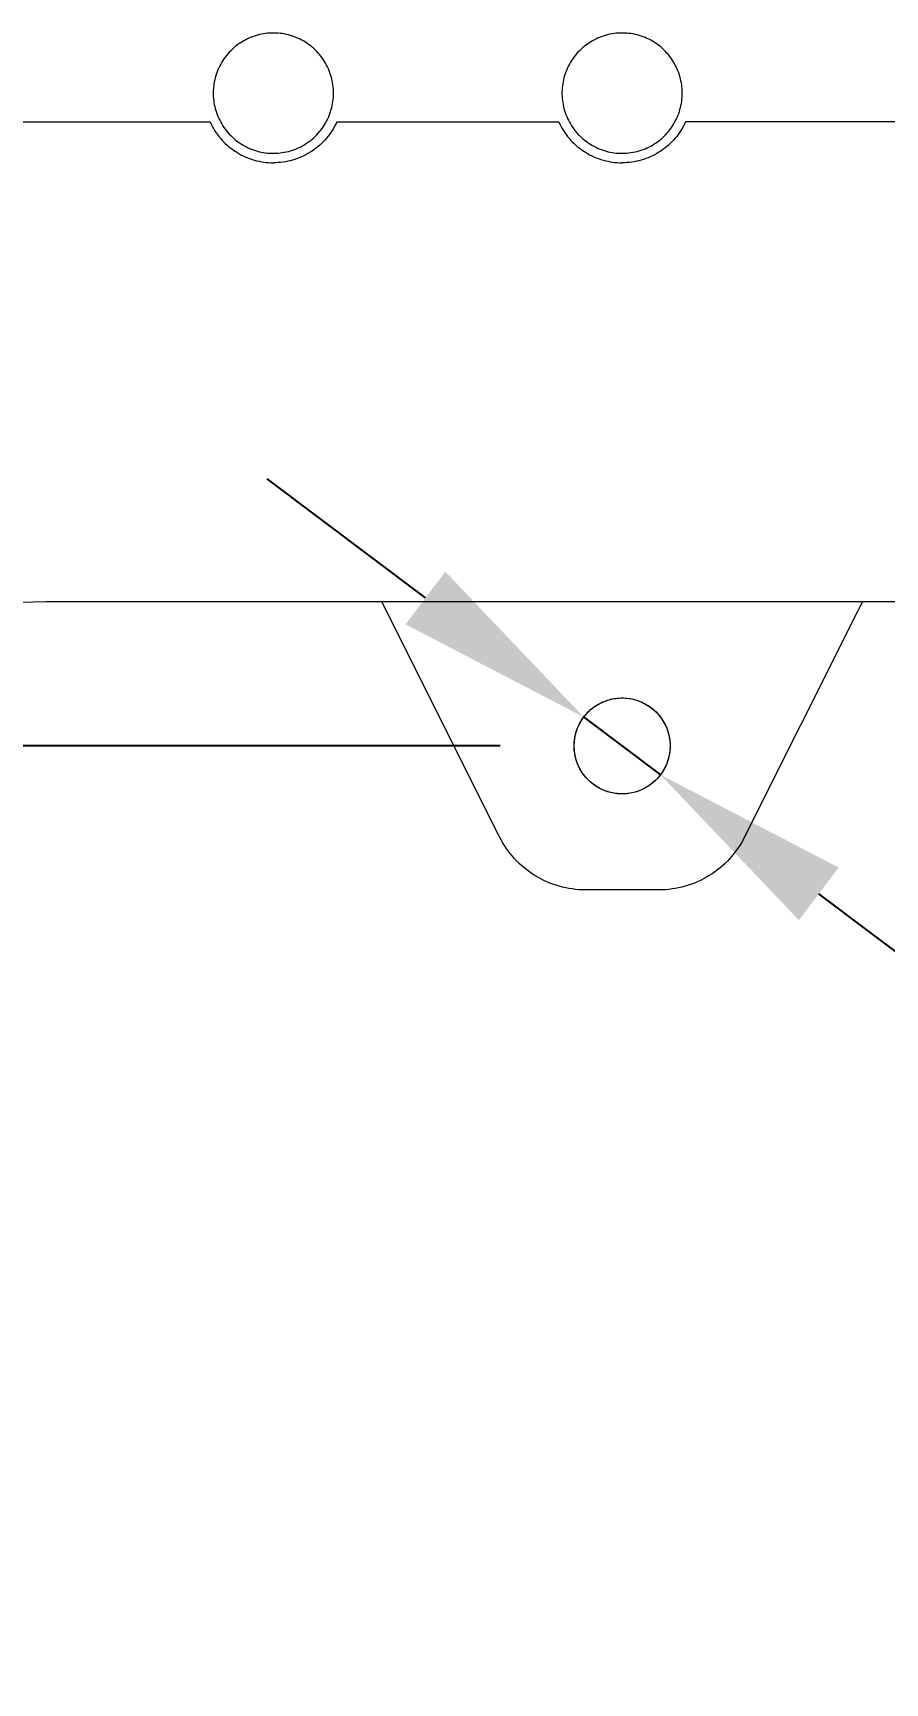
# Model space of a CAD drawing. Header units: inches. Extents: x -6.5 to 91.7, y -2.1 to 67.1.
# Drawn here: x 27.84 to 31.33, y 8.96 to 15.72 of the extents above; entities that cross this region are included whole.
import ezdxf

# ---------------------------------------------------------------- set-up
doc = ezdxf.new("R2010")
doc.units = ezdxf.units.IN
doc.header["$PDSIZE"] = -1
doc.layers.add('ZANO_R', color=7, linetype='Continuous', lineweight=0)
doc.layers.add('ZANO_W', color=1, linetype='Continuous', lineweight=0)
doc.styles.get("Standard").update_dxf_attribs({"font": 'ARIALUNI.TTF'})
doc.dimstyles.new('amerykanie', dxfattribs={"dimtxt": 50, "dimasz": 50, "dimexe": 0.5, "dimexo": 0.5, "dimgap": 1, "dimtad": 1, "dimdec": 0, "dimzin": 0, "dimlunit": 5, "dimtxsty": 'Standard', "dimcen": 0.09, "dimclrd": 1, "dimclre": 1, "dimclrt": 1, "dimazin": 0, "dimtfac": 1, "dimtdec": 0, "dimtmove": 0, "dimatfit": 3, "dimfxl": 1, "dimtzin": 0, "dimarcsym": 1})

# ---------------------------------------------------------------- blocks, each defined once
blk = doc.blocks.new('*D365')
at = {"layer": 'Defpoints', "color": 0}
for p in [(21.5557, 12.8004), (30.2547, 12.8004), (25.3333, 7.879)]:
    blk.add_point(p, dxfattribs=at)
at = {"layer": 'ZANO_W', "color": 1, "lineweight": -2}
for p, q in [((29.7547, 12.8004), (21.0557, 12.8004)), ((21.5557, 8.6915), (21.5557, 11.9879)), ((24.8333, 7.879), (21.0557, 7.879))]:
    blk.add_line(p, q, dxfattribs=at)
at = {"layer": 'ZANO_W', "color": 1}
for points in [[(21.6912, 11.9879), (21.4203, 11.9879), (21.5557, 12.8004)], [(21.4203, 8.6915), (21.6912, 8.6915), (21.5557, 7.879)]]:
    blk.add_solid(points, dxfattribs=at)
at = {"layer": 'ZANO_W', "color": 1, "insert": (20.634, 10.3397), "char_height": 0.8125, "attachment_point": 5, "rotation": 90}
blk.add_mtext('4 15/16', dxfattribs=at)
blk = doc.blocks.new('*D367')
at = {"layer": 'Defpoints', "color": 0}
for p in [(30.0974, 12.9188), (30.412, 12.6821)]:
    blk.add_point(p, dxfattribs=at)
at = {"layer": 'ZANO_W', "color": 1, "lineweight": -2}
for p, q in [((29.4481, 13.4072), (28.7988, 13.8956)), ((30.0974, 12.9188), (30.412, 12.6821)), ((34.4156, 9.6704), (31.0613, 12.1937))]:
    blk.add_line(p, q, dxfattribs=at)
at = {"layer": 'ZANO_W', "color": 1}
for points in [[(29.3667, 13.299), (29.5295, 13.5154), (30.0974, 12.9188)], [(31.1427, 12.3019), (30.9799, 12.0855), (30.412, 12.6821)]]:
    blk.add_solid(points, dxfattribs=at)
at = {"layer": 'ZANO_W', "color": 1, "insert": (33.6172, 11.4244), "char_height": 0.8125, "attachment_point": 5, "rotation": 323.0474}
blk.add_mtext('∅3/8', dxfattribs=at)

msp = doc.modelspace()

# ---------------------------------------------------------------- linework, layer by layer
at = {"layer": 'ZANO_R'}
for p, q in [((28.71888, 15.70067), (28.7112, 15.69687)), ((28.72668, 15.7042), (28.71888, 15.70067)), ((28.7346, 15.70746), (28.72668, 15.7042)), ((28.74263, 15.71044), (28.7346, 15.70746)), ((28.75076, 15.71315), (28.74263, 15.71044)), ((28.75897, 15.71557), (28.75076, 15.71315)), ((28.76727, 15.7177), (28.75897, 15.71557)), ((28.77563, 15.71954), (28.76727, 15.7177)), ((28.78405, 15.7211), (28.77563, 15.71954)), ((28.79253, 15.72236), (28.78405, 15.7211)), ((28.80104, 15.72332), (28.79253, 15.72236)), ((28.80957, 15.72399), (28.80104, 15.72332)), ((28.81813, 15.72436), (28.80957, 15.72399)), ((28.8267, 15.72443), (28.81813, 15.72436)), ((28.83526, 15.72421), (28.8267, 15.72443)), ((28.84381, 15.72369), (28.83526, 15.72421)), ((28.85233, 15.72287), (28.84381, 15.72369)), ((28.86083, 15.72176), (28.85233, 15.72287)), ((28.86927, 15.72036), (28.86083, 15.72176)), ((28.87767, 15.71866), (28.86927, 15.72036)), ((28.886, 15.71667), (28.87767, 15.71866)), ((28.89426, 15.71439), (28.886, 15.71667)), ((28.90243, 15.71183), (28.89426, 15.71439)), ((28.91051, 15.70899), (28.90243, 15.71183)), ((28.91848, 15.70587), (28.91051, 15.70899)), ((28.92635, 15.70247), (28.91848, 15.70587)), ((28.93408, 15.6988), (28.92635, 15.70247)), ((30.14905, 15.70067), (30.14137, 15.69687)), ((30.15685, 15.7042), (30.14905, 15.70067)), ((30.16477, 15.70746), (30.15685, 15.7042)), ((30.1728, 15.71044), (30.16477, 15.70746)), ((30.18093, 15.71315), (30.1728, 15.71044)), ((30.18914, 15.71557), (30.18093, 15.71315)), ((30.19744, 15.7177), (30.18914, 15.71557)), ((30.2058, 15.71954), (30.19744, 15.7177)), ((30.21422, 15.7211), (30.2058, 15.71954)), ((30.2227, 15.72236), (30.21422, 15.7211)), ((30.23121, 15.72332), (30.2227, 15.72236)), ((30.23975, 15.72399), (30.23121, 15.72332)), ((30.2483, 15.72436), (30.23975, 15.72399)), ((30.25687, 15.72443), (30.2483, 15.72436)), ((30.26543, 15.72421), (30.25687, 15.72443)), ((30.27398, 15.72369), (30.26543, 15.72421)), ((30.2825, 15.72287), (30.27398, 15.72369)), ((30.291, 15.72176), (30.2825, 15.72287)), ((30.29944, 15.72036), (30.291, 15.72176)), ((30.30784, 15.71866), (30.29944, 15.72036)), ((30.31617, 15.71667), (30.30784, 15.71866)), ((30.32443, 15.71439), (30.31617, 15.71667)), ((30.3326, 15.71183), (30.32443, 15.71439)), ((30.34068, 15.70899), (30.3326, 15.71183)), ((30.34865, 15.70587), (30.34068, 15.70899)), ((30.35652, 15.70247), (30.34865, 15.70587)), ((30.36426, 15.6988), (30.35652, 15.70247)), ((28.6377, 15.63884), (28.63222, 15.63226)), ((28.6434, 15.64523), (28.6377, 15.63884)), ((28.64933, 15.65142), (28.6434, 15.64523)), ((28.65546, 15.65739), (28.64933, 15.65142)), ((28.6618, 15.66315), (28.65546, 15.65739)), ((28.66834, 15.66869), (28.6618, 15.66315)), ((28.67506, 15.674), (28.66834, 15.66869)), ((28.68196, 15.67907), (28.67506, 15.674)), ((28.68904, 15.68389), (28.68196, 15.67907)), ((28.69627, 15.68847), (28.68904, 15.68389)), ((28.70367, 15.6928), (28.69627, 15.68847)), ((28.7112, 15.69687), (28.70367, 15.6928)), ((28.94169, 15.69486), (28.93408, 15.6988)), ((28.94916, 15.69067), (28.94169, 15.69486)), ((28.95648, 15.68622), (28.94916, 15.69067)), ((28.96363, 15.68151), (28.95648, 15.68622)), ((28.97062, 15.67656), (28.96363, 15.68151)), ((28.97744, 15.67137), (28.97062, 15.67656)), ((28.98407, 15.66595), (28.97744, 15.67137)), ((28.9905, 15.6603), (28.98407, 15.66595)), ((28.99674, 15.65443), (28.9905, 15.6603)), ((29.00277, 15.64835), (28.99674, 15.65443)), ((29.00859, 15.64206), (29.00277, 15.64835)), ((29.01418, 15.63557), (29.00859, 15.64206)), ((29.01954, 15.6289), (29.01418, 15.63557)), ((30.06787, 15.63884), (30.06239, 15.63226)), ((30.07358, 15.64523), (30.06787, 15.63884)), ((30.0795, 15.65142), (30.07358, 15.64523)), ((30.08563, 15.65739), (30.0795, 15.65142)), ((30.09197, 15.66315), (30.08563, 15.65739)), ((30.09851, 15.66869), (30.09197, 15.66315)), ((30.10523, 15.674), (30.09851, 15.66869)), ((30.11213, 15.67907), (30.10523, 15.674)), ((30.11921, 15.68389), (30.11213, 15.67907)), ((30.12644, 15.68847), (30.11921, 15.68389)), ((30.13384, 15.6928), (30.12644, 15.68847)), ((30.14137, 15.69687), (30.13384, 15.6928)), ((30.37186, 15.69486), (30.36426, 15.6988)), ((30.37933, 15.69067), (30.37186, 15.69486)), ((30.38665, 15.68622), (30.37933, 15.69067)), ((30.3938, 15.68151), (30.38665, 15.68622)), ((30.40079, 15.67656), (30.3938, 15.68151)), ((30.40761, 15.67137), (30.40079, 15.67656)), ((30.41424, 15.66595), (30.40761, 15.67137)), ((30.42067, 15.6603), (30.41424, 15.66595)), ((30.42691, 15.65443), (30.42067, 15.6603)), ((30.43294, 15.64835), (30.42691, 15.65443)), ((30.43876, 15.64206), (30.43294, 15.64835)), ((30.44435, 15.63557), (30.43876, 15.64206)), ((30.44971, 15.6289), (30.44435, 15.63557)), ((28.59402, 15.56566), (28.59111, 15.55761)), ((28.59722, 15.57361), (28.59402, 15.56566)), ((28.60068, 15.58144), (28.59722, 15.57361)), ((28.60442, 15.58915), (28.60068, 15.58144)), ((28.60842, 15.59672), (28.60442, 15.58915)), ((28.61268, 15.60415), (28.60842, 15.59672)), ((28.61719, 15.61143), (28.61268, 15.60415)), ((28.62196, 15.61854), (28.61719, 15.61143)), ((28.62697, 15.62549), (28.62196, 15.61854)), ((28.63222, 15.63226), (28.62697, 15.62549)), ((29.02467, 15.62204), (29.01954, 15.6289)), ((29.02956, 15.61501), (29.02467, 15.62204)), ((29.0342, 15.60781), (29.02956, 15.61501)), ((29.03859, 15.60045), (29.0342, 15.60781)), ((29.04273, 15.59295), (29.03859, 15.60045)), ((29.04659, 15.58531), (29.04273, 15.59295)), ((29.05019, 15.57754), (29.04659, 15.58531)), ((29.05352, 15.56965), (29.05019, 15.57754)), ((29.05658, 15.56165), (29.05352, 15.56965)), ((30.0242, 15.56566), (30.02128, 15.55761)), ((30.02739, 15.57361), (30.0242, 15.56566)), ((30.03085, 15.58144), (30.02739, 15.57361)), ((30.03459, 15.58915), (30.03085, 15.58144)), ((30.03859, 15.59672), (30.03459, 15.58915)), ((30.04285, 15.60415), (30.03859, 15.59672)), ((30.04737, 15.61143), (30.04285, 15.60415)), ((30.05213, 15.61854), (30.04737, 15.61143)), ((30.05714, 15.62549), (30.05213, 15.61854)), ((30.06239, 15.63226), (30.05714, 15.62549)), ((30.45484, 15.62204), (30.44971, 15.6289)), ((30.45973, 15.61501), (30.45484, 15.62204)), ((30.46438, 15.60781), (30.45973, 15.61501)), ((30.46876, 15.60045), (30.46438, 15.60781)), ((30.4729, 15.59295), (30.46876, 15.60045)), ((30.47676, 15.58531), (30.4729, 15.59295)), ((30.48037, 15.57754), (30.47676, 15.58531)), ((30.48369, 15.56965), (30.48037, 15.57754)), ((30.48675, 15.56165), (30.48369, 15.56965)), ((28.57874, 15.49909), (28.57815, 15.49055)), ((28.57963, 15.50761), (28.57874, 15.49909)), ((28.58082, 15.51609), (28.57963, 15.50761)), ((28.5823, 15.52453), (28.58082, 15.51609)), ((28.58407, 15.53291), (28.5823, 15.52453)), ((28.58613, 15.54122), (28.58407, 15.53291)), ((28.58848, 15.54946), (28.58613, 15.54122)), ((28.59111, 15.55761), (28.58848, 15.54946)), ((29.05935, 15.55354), (29.05658, 15.56165)), ((29.06184, 15.54535), (29.05935, 15.55354)), ((29.06405, 15.53707), (29.06184, 15.54535)), ((29.06596, 15.52872), (29.06405, 15.53707)), ((29.06759, 15.52031), (29.06596, 15.52872)), ((29.06892, 15.51185), (29.06759, 15.52031)), ((29.06996, 15.50335), (29.06892, 15.51185)), ((29.0707, 15.49482), (29.06996, 15.50335)), ((30.00891, 15.49909), (30.00832, 15.49055)), ((30.0098, 15.50761), (30.00891, 15.49909)), ((30.01099, 15.51609), (30.0098, 15.50761)), ((30.01247, 15.52453), (30.01099, 15.51609)), ((30.01424, 15.53291), (30.01247, 15.52453)), ((30.0163, 15.54122), (30.01424, 15.53291)), ((30.01865, 15.54946), (30.0163, 15.54122)), ((30.02128, 15.55761), (30.01865, 15.54946)), ((30.48952, 15.55354), (30.48675, 15.56165)), ((30.49201, 15.54535), (30.48952, 15.55354)), ((30.49422, 15.53707), (30.49201, 15.54535)), ((30.49613, 15.52872), (30.49422, 15.53707)), ((30.49776, 15.52031), (30.49613, 15.52872)), ((30.49909, 15.51185), (30.49776, 15.52031)), ((30.50013, 15.50335), (30.49909, 15.51185)), ((30.50087, 15.49482), (30.50013, 15.50335)), ((28.57815, 15.49055), (28.57785, 15.48199)), ((28.57785, 15.48199), (28.57785, 15.47342)), ((28.57785, 15.47342), (28.57815, 15.46486)), ((28.57815, 15.46486), (28.57874, 15.45632)), ((28.57874, 15.45632), (28.57963, 15.4478)), ((28.57963, 15.4478), (28.58082, 15.43932)), ((28.58082, 15.43932), (28.5823, 15.43088)), ((28.5823, 15.43088), (28.58407, 15.4225)), ((29.06596, 15.42668), (29.06759, 15.43509)), ((29.06759, 15.43509), (29.06892, 15.44355)), ((29.06892, 15.44355), (29.06996, 15.45205)), ((29.06996, 15.45205), (29.0707, 15.46059)), ((29.07115, 15.48627), (29.0707, 15.49482)), ((29.0707, 15.46059), (29.07115, 15.46914)), ((29.07129, 15.4777), (29.07115, 15.48627)), ((29.07115, 15.46914), (29.07129, 15.4777)), ((30.00832, 15.49055), (30.00802, 15.48199)), ((30.00802, 15.48199), (30.00802, 15.47342)), ((30.00802, 15.47342), (30.00832, 15.46486)), ((30.00832, 15.46486), (30.00891, 15.45632)), ((30.00891, 15.45632), (30.0098, 15.4478)), ((30.0098, 15.4478), (30.01099, 15.43932)), ((30.01099, 15.43932), (30.01247, 15.43088)), ((30.01247, 15.43088), (30.01424, 15.4225)), ((30.49613, 15.42668), (30.49776, 15.43509)), ((30.49776, 15.43509), (30.49909, 15.44355)), ((30.49909, 15.44355), (30.50013, 15.45205)), ((30.50013, 15.45205), (30.50087, 15.46059)), ((30.50132, 15.48627), (30.50087, 15.49482)), ((30.50087, 15.46059), (30.50132, 15.46914)), ((30.50147, 15.4777), (30.50132, 15.48627)), ((30.50132, 15.46914), (30.50147, 15.4777)), ((28.58407, 15.4225), (28.58613, 15.41419)), ((28.58613, 15.41419), (28.58848, 15.40595)), ((28.58848, 15.40595), (28.59111, 15.3978)), ((28.59111, 15.3978), (28.59402, 15.38975)), ((28.59402, 15.38975), (28.59722, 15.3818)), ((28.59722, 15.3818), (28.60068, 15.37397)), ((28.60068, 15.37397), (28.60442, 15.36626)), ((28.60442, 15.36626), (28.60842, 15.35869)), ((29.03859, 15.35495), (29.04273, 15.36245)), ((29.04273, 15.36245), (29.04659, 15.3701)), ((29.04659, 15.3701), (29.05019, 15.37787)), ((29.05019, 15.37787), (29.05352, 15.38576)), ((29.05352, 15.38576), (29.05658, 15.39376)), ((29.05658, 15.39376), (29.05935, 15.40186)), ((29.05935, 15.40186), (29.06184, 15.41006)), ((29.06184, 15.41006), (29.06405, 15.41833)), ((29.06405, 15.41833), (29.06596, 15.42668)), ((30.01424, 15.4225), (30.0163, 15.41419)), ((30.0163, 15.41419), (30.01865, 15.40595)), ((30.01865, 15.40595), (30.02128, 15.3978)), ((30.02128, 15.3978), (30.0242, 15.38975)), ((30.0242, 15.38975), (30.02739, 15.3818)), ((30.02739, 15.3818), (30.03085, 15.37397)), ((30.03085, 15.37397), (30.03459, 15.36626)), ((30.03459, 15.36626), (30.03859, 15.35869)), ((30.46876, 15.35495), (30.4729, 15.36245)), ((30.4729, 15.36245), (30.47676, 15.3701)), ((30.47676, 15.3701), (30.48037, 15.37787)), ((30.48037, 15.37787), (30.48369, 15.38576)), ((30.48369, 15.38576), (30.48675, 15.39376)), ((30.48675, 15.39376), (30.48952, 15.40186)), ((30.48952, 15.40186), (30.49201, 15.41006)), ((30.49201, 15.41006), (30.49422, 15.41833)), ((30.49422, 15.41833), (30.49613, 15.42668)), ((27.65424, 15.35959), (28.5647, 15.35959)), ((28.5647, 15.35959), (28.56895, 15.35065)), ((28.56895, 15.35065), (28.57351, 15.34187)), ((28.57351, 15.34187), (28.57836, 15.33325)), ((28.57836, 15.33325), (28.58352, 15.3248)), ((28.58352, 15.3248), (28.58897, 15.31654)), ((28.58897, 15.31654), (28.59469, 15.30847)), ((28.59469, 15.30847), (28.6007, 15.3006)), ((28.6007, 15.3006), (28.60697, 15.29295)), ((28.60842, 15.35869), (28.61268, 15.35126)), ((28.61268, 15.35126), (28.61719, 15.34398)), ((28.61719, 15.34398), (28.62196, 15.33686)), ((28.62196, 15.33686), (28.62697, 15.32992)), ((28.62697, 15.32992), (28.63222, 15.32315)), ((28.63222, 15.32315), (28.6377, 15.31656)), ((28.6377, 15.31656), (28.6434, 15.31018)), ((28.6434, 15.31018), (28.64933, 15.30399)), ((28.64933, 15.30399), (28.65546, 15.29801)), ((28.65546, 15.29801), (28.6618, 15.29225)), ((28.98407, 15.28946), (28.9905, 15.29511)), ((28.9905, 15.29511), (28.99674, 15.30098)), ((28.99674, 15.30098), (29.00277, 15.30706)), ((29.00277, 15.30706), (29.00859, 15.31335)), ((29.00859, 15.31335), (29.01418, 15.31983)), ((29.01418, 15.31983), (29.01954, 15.32651)), ((29.01954, 15.32651), (29.02467, 15.33337)), ((29.02467, 15.33337), (29.02956, 15.3404)), ((29.02956, 15.3404), (29.0342, 15.3476)), ((29.0342, 15.3476), (29.03859, 15.35495)), ((29.04841, 15.3006), (29.04214, 15.29295)), ((29.05442, 15.30847), (29.04841, 15.3006)), ((29.06014, 15.31654), (29.05442, 15.30847)), ((29.06559, 15.3248), (29.06014, 15.31654)), ((29.07074, 15.33325), (29.06559, 15.3248)), ((29.0756, 15.34187), (29.07074, 15.33325)), ((29.08016, 15.35065), (29.0756, 15.34187)), ((29.08441, 15.35959), (29.08016, 15.35065)), ((29.08441, 15.35959), (29.99487, 15.35959)), ((29.99487, 15.35959), (29.99912, 15.35065)), ((29.99912, 15.35065), (30.00368, 15.34187)), ((30.00368, 15.34187), (30.00854, 15.33325)), ((30.00854, 15.33325), (30.01369, 15.3248)), ((30.01369, 15.3248), (30.01914, 15.31654)), ((30.01914, 15.31654), (30.02486, 15.30847)), ((30.02486, 15.30847), (30.03087, 15.3006)), ((30.03087, 15.3006), (30.03714, 15.29295)), ((30.03859, 15.35869), (30.04285, 15.35126)), ((30.04285, 15.35126), (30.04737, 15.34398)), ((30.04737, 15.34398), (30.05213, 15.33686)), ((30.05213, 15.33686), (30.05714, 15.32992)), ((30.05714, 15.32992), (30.06239, 15.32315)), ((30.06239, 15.32315), (30.06787, 15.31656)), ((30.06787, 15.31656), (30.07358, 15.31018)), ((30.07358, 15.31018), (30.0795, 15.30399)), ((30.0795, 15.30399), (30.08563, 15.29801)), ((30.08563, 15.29801), (30.09197, 15.29225)), ((30.41424, 15.28946), (30.42067, 15.29511)), ((30.42067, 15.29511), (30.42691, 15.30098)), ((30.42691, 15.30098), (30.43294, 15.30706)), ((30.43294, 15.30706), (30.43876, 15.31335)), ((30.43876, 15.31335), (30.44435, 15.31983)), ((30.44435, 15.31983), (30.44971, 15.32651)), ((30.44971, 15.32651), (30.45484, 15.33337)), ((30.45484, 15.33337), (30.45973, 15.3404)), ((30.45973, 15.3404), (30.46438, 15.3476)), ((30.46438, 15.3476), (30.46876, 15.35495)), ((30.47858, 15.3006), (30.47231, 15.29295)), ((30.48459, 15.30847), (30.47858, 15.3006)), ((30.49031, 15.31654), (30.48459, 15.30847)), ((30.49576, 15.3248), (30.49031, 15.31654)), ((30.50092, 15.33325), (30.49576, 15.3248)), ((30.50577, 15.34187), (30.50092, 15.33325)), ((30.51033, 15.35065), (30.50577, 15.34187)), ((30.51458, 15.35959), (30.51033, 15.35065)), ((31.42504, 15.35959), (30.51458, 15.35959)), ((28.60697, 15.29295), (28.61351, 15.28551)), ((28.61351, 15.28551), (28.6203, 15.27831)), ((28.6203, 15.27831), (28.62733, 15.27135)), ((28.62733, 15.27135), (28.6346, 15.26464)), ((28.6346, 15.26464), (28.6421, 15.25818)), ((28.6421, 15.25818), (28.64982, 15.25199)), ((28.64982, 15.25199), (28.65775, 15.24607)), ((28.65775, 15.24607), (28.66588, 15.24043)), ((28.6618, 15.29225), (28.66834, 15.28672)), ((28.66588, 15.24043), (28.6742, 15.23507)), ((28.66834, 15.28672), (28.67506, 15.28141)), ((28.6742, 15.23507), (28.6827, 15.23)), ((28.67506, 15.28141), (28.68196, 15.27634)), ((28.68196, 15.27634), (28.68904, 15.27151)), ((28.6827, 15.23), (28.69138, 15.22523)), ((28.68904, 15.27151), (28.69627, 15.26693)), ((28.69627, 15.26693), (28.70367, 15.26261)), ((28.70367, 15.26261), (28.7112, 15.25854)), ((28.7112, 15.25854), (28.71888, 15.25474)), ((28.71888, 15.25474), (28.72668, 15.25121)), ((28.72668, 15.25121), (28.7346, 15.24794)), ((28.7346, 15.24794), (28.74263, 15.24496)), ((28.74263, 15.24496), (28.75076, 15.24226)), ((28.75076, 15.24226), (28.75897, 15.23984)), ((28.75897, 15.23984), (28.76727, 15.23771)), ((28.76727, 15.23771), (28.77563, 15.23586)), ((28.77563, 15.23586), (28.78405, 15.23431)), ((28.78405, 15.23431), (28.79253, 15.23305)), ((28.79253, 15.23305), (28.80104, 15.23209)), ((28.80104, 15.23209), (28.80957, 15.23142)), ((28.80957, 15.23142), (28.81813, 15.23105)), ((28.81813, 15.23105), (28.8267, 15.23097)), ((28.8267, 15.23097), (28.83526, 15.2312)), ((28.83526, 15.2312), (28.84381, 15.23172)), ((28.84381, 15.23172), (28.85233, 15.23253)), ((28.85233, 15.23253), (28.86083, 15.23364)), ((28.86083, 15.23364), (28.86927, 15.23505)), ((28.86927, 15.23505), (28.87767, 15.23675)), ((28.87767, 15.23675), (28.886, 15.23874)), ((28.886, 15.23874), (28.89426, 15.24101)), ((28.89426, 15.24101), (28.90243, 15.24357)), ((28.90243, 15.24357), (28.91051, 15.24642)), ((28.91051, 15.24642), (28.91848, 15.24954)), ((28.91848, 15.24954), (28.92635, 15.25294)), ((28.92635, 15.25294), (28.93408, 15.25661)), ((28.93408, 15.25661), (28.94169, 15.26054)), ((28.94169, 15.26054), (28.94916, 15.26474)), ((28.94916, 15.26474), (28.95648, 15.26919)), ((28.95648, 15.26919), (28.96363, 15.27389)), ((28.96641, 15.23), (28.95773, 15.22523)), ((28.96363, 15.27389), (28.97062, 15.27884)), ((28.97491, 15.23507), (28.96641, 15.23)), ((28.97062, 15.27884), (28.97744, 15.28403)), ((28.98323, 15.24043), (28.97491, 15.23507)), ((28.97744, 15.28403), (28.98407, 15.28946)), ((28.99136, 15.24607), (28.98323, 15.24043)), ((28.99929, 15.25199), (28.99136, 15.24607)), ((29.00701, 15.25818), (28.99929, 15.25199)), ((29.01451, 15.26464), (29.00701, 15.25818)), ((29.02178, 15.27135), (29.01451, 15.26464)), ((29.02881, 15.27831), (29.02178, 15.27135)), ((29.0356, 15.28551), (29.02881, 15.27831)), ((29.04214, 15.29295), (29.0356, 15.28551)), ((30.03714, 15.29295), (30.04368, 15.28551)), ((30.04368, 15.28551), (30.05047, 15.27831)), ((30.05047, 15.27831), (30.0575, 15.27135)), ((30.0575, 15.27135), (30.06477, 15.26464)), ((30.06477, 15.26464), (30.07227, 15.25818)), ((30.07227, 15.25818), (30.07999, 15.25199)), ((30.07999, 15.25199), (30.08792, 15.24607)), ((30.08792, 15.24607), (30.09605, 15.24043)), ((30.09197, 15.29225), (30.09851, 15.28672)), ((30.09605, 15.24043), (30.10437, 15.23507)), ((30.09851, 15.28672), (30.10523, 15.28141)), ((30.10437, 15.23507), (30.11287, 15.23)), ((30.10523, 15.28141), (30.11213, 15.27634)), ((30.11213, 15.27634), (30.11921, 15.27151)), ((30.11287, 15.23), (30.12155, 15.22523)), ((30.11921, 15.27151), (30.12644, 15.26693)), ((30.12644, 15.26693), (30.13384, 15.26261)), ((30.13384, 15.26261), (30.14137, 15.25854)), ((30.14137, 15.25854), (30.14905, 15.25474)), ((30.14905, 15.25474), (30.15685, 15.25121)), ((30.15685, 15.25121), (30.16477, 15.24794)), ((30.16477, 15.24794), (30.1728, 15.24496)), ((30.1728, 15.24496), (30.18093, 15.24226)), ((30.18093, 15.24226), (30.18914, 15.23984)), ((30.18914, 15.23984), (30.19744, 15.23771)), ((30.19744, 15.23771), (30.2058, 15.23586)), ((30.2058, 15.23586), (30.21422, 15.23431)), ((30.21422, 15.23431), (30.2227, 15.23305)), ((30.2227, 15.23305), (30.23121, 15.23209)), ((30.23121, 15.23209), (30.23975, 15.23142)), ((30.23975, 15.23142), (30.2483, 15.23105)), ((30.2483, 15.23105), (30.25687, 15.23097)), ((30.25687, 15.23097), (30.26543, 15.2312)), ((30.26543, 15.2312), (30.27398, 15.23172)), ((30.27398, 15.23172), (30.2825, 15.23253)), ((30.2825, 15.23253), (30.291, 15.23364)), ((30.291, 15.23364), (30.29944, 15.23505)), ((30.29944, 15.23505), (30.30784, 15.23675)), ((30.30784, 15.23675), (30.31617, 15.23874)), ((30.31617, 15.23874), (30.32443, 15.24101)), ((30.32443, 15.24101), (30.3326, 15.24357)), ((30.3326, 15.24357), (30.34068, 15.24642)), ((30.34068, 15.24642), (30.34865, 15.24954)), ((30.34865, 15.24954), (30.35652, 15.25294)), ((30.35652, 15.25294), (30.36426, 15.25661)), ((30.36426, 15.25661), (30.37186, 15.26054)), ((30.37186, 15.26054), (30.37933, 15.26474)), ((30.37933, 15.26474), (30.38665, 15.26919)), ((30.38665, 15.26919), (30.3938, 15.27389)), ((30.39658, 15.23), (30.3879, 15.22523)), ((30.3938, 15.27389), (30.40079, 15.27884)), ((30.40508, 15.23507), (30.39658, 15.23)), ((30.40079, 15.27884), (30.40761, 15.28403)), ((30.4134, 15.24043), (30.40508, 15.23507)), ((30.40761, 15.28403), (30.41424, 15.28946)), ((30.42153, 15.24607), (30.4134, 15.24043)), ((30.42946, 15.25199), (30.42153, 15.24607)), ((30.43718, 15.25818), (30.42946, 15.25199)), ((30.44468, 15.26464), (30.43718, 15.25818)), ((30.45195, 15.27135), (30.44468, 15.26464)), ((30.45898, 15.27831), (30.45195, 15.27135)), ((30.46577, 15.28551), (30.45898, 15.27831)), ((30.47231, 15.29295), (30.46577, 15.28551)), ((28.69138, 15.22523), (28.70021, 15.22077)), ((28.70021, 15.22077), (28.70919, 15.21661)), ((28.70919, 15.21661), (28.71831, 15.21277)), ((28.71831, 15.21277), (28.72756, 15.20925)), ((28.72756, 15.20925), (28.73692, 15.20605)), ((28.73692, 15.20605), (28.74639, 15.20317)), ((28.74639, 15.20317), (28.75595, 15.20063)), ((28.75595, 15.20063), (28.7656, 15.19842)), ((28.7656, 15.19842), (28.77532, 15.19654)), ((28.77532, 15.19654), (28.78509, 15.195)), ((28.78509, 15.195), (28.79492, 15.1938)), ((28.79492, 15.1938), (28.80478, 15.19295)), ((28.80478, 15.19295), (28.81466, 15.19243)), ((28.81466, 15.19243), (28.82455, 15.19226)), ((28.83445, 15.19243), (28.82455, 15.19226)), ((28.84433, 15.19295), (28.83445, 15.19243)), ((28.85419, 15.1938), (28.84433, 15.19295)), ((28.86402, 15.195), (28.85419, 15.1938)), ((28.87379, 15.19654), (28.86402, 15.195)), ((28.88351, 15.19842), (28.87379, 15.19654)), ((28.89315, 15.20063), (28.88351, 15.19842)), ((28.90272, 15.20317), (28.89315, 15.20063)), ((28.91219, 15.20605), (28.90272, 15.20317)), ((28.92155, 15.20925), (28.91219, 15.20605)), ((28.9308, 15.21277), (28.92155, 15.20925)), ((28.93992, 15.21661), (28.9308, 15.21277)), ((28.9489, 15.22077), (28.93992, 15.21661)), ((28.95773, 15.22523), (28.9489, 15.22077)), ((30.12155, 15.22523), (30.13038, 15.22077)), ((30.13038, 15.22077), (30.13936, 15.21661)), ((30.13936, 15.21661), (30.14848, 15.21277)), ((30.14848, 15.21277), (30.15773, 15.20925)), ((30.15773, 15.20925), (30.16709, 15.20605)), ((30.16709, 15.20605), (30.17656, 15.20317)), ((30.17656, 15.20317), (30.18613, 15.20063)), ((30.18613, 15.20063), (30.19577, 15.19842)), ((30.19577, 15.19842), (30.20549, 15.19654)), ((30.20549, 15.19654), (30.21526, 15.195)), ((30.21526, 15.195), (30.22509, 15.1938)), ((30.22509, 15.1938), (30.23495, 15.19295)), ((30.23495, 15.19295), (30.24483, 15.19243)), ((30.24483, 15.19243), (30.25473, 15.19226)), ((30.26462, 15.19243), (30.25473, 15.19226)), ((30.2745, 15.19295), (30.26462, 15.19243)), ((30.28436, 15.1938), (30.2745, 15.19295)), ((30.29419, 15.195), (30.28436, 15.1938)), ((30.30396, 15.19654), (30.29419, 15.195)), ((30.31368, 15.19842), (30.30396, 15.19654)), ((30.32333, 15.20063), (30.31368, 15.19842)), ((30.33289, 15.20317), (30.32333, 15.20063)), ((30.34236, 15.20605), (30.33289, 15.20317)), ((30.35172, 15.20925), (30.34236, 15.20605)), ((30.36097, 15.21277), (30.35172, 15.20925)), ((30.37009, 15.21661), (30.36097, 15.21277)), ((30.37907, 15.22077), (30.37009, 15.21661)), ((30.3879, 15.22523), (30.37907, 15.22077)), ((27.89245, 13.39102), (27.78491, 13.38919)), ((32.617, 13.39102), (27.89245, 13.39102)), ((29.28036, 13.37041), (29.26886, 13.39102)), ((29.28548, 13.35977), (29.27461, 13.38072)), ((29.29123, 13.34946), (29.28036, 13.37041)), ((29.74645, 12.43783), (29.28548, 13.35977)), ((29.75219, 12.42753), (29.29123, 13.34946)), ((31.21822, 13.34946), (30.75726, 12.42753)), ((31.2291, 13.37041), (31.21822, 13.34946)), ((31.24059, 13.39102), (31.2291, 13.37041)), ((30.21424, 12.9931), (30.22091, 12.99439)), ((30.22091, 12.99439), (30.22763, 12.99544)), ((30.22763, 12.99544), (30.23437, 12.99626)), ((30.23437, 12.99626), (30.24114, 12.99684)), ((30.24114, 12.99684), (30.24793, 12.99719)), ((30.24793, 12.99719), (30.25473, 12.99731)), ((30.25473, 12.99731), (30.26152, 12.99719)), ((30.26152, 12.99719), (30.26831, 12.99684)), ((30.26831, 12.99684), (30.27508, 12.99626)), ((30.27508, 12.99626), (30.28182, 12.99544)), ((30.28182, 12.99544), (30.28854, 12.99439)), ((30.28854, 12.99439), (30.29521, 12.9931)), ((30.10082, 12.92319), (30.10514, 12.92843)), ((30.10514, 12.92843), (30.10965, 12.93352)), ((30.10965, 12.93352), (30.11433, 12.93845)), ((30.11433, 12.93845), (30.11918, 12.94321)), ((30.11918, 12.94321), (30.12419, 12.9478)), ((30.12419, 12.9478), (30.12935, 12.95222)), ((30.12935, 12.95222), (30.13466, 12.95646)), ((30.13466, 12.95646), (30.14012, 12.96051)), ((30.14012, 12.96051), (30.14571, 12.96437)), ((30.14571, 12.96437), (30.15143, 12.96804)), ((30.15143, 12.96804), (30.15728, 12.9715)), ((30.15728, 12.9715), (30.16324, 12.97476)), ((30.16324, 12.97476), (30.16931, 12.97782)), ((30.16931, 12.97782), (30.17549, 12.98066)), ((30.17549, 12.98066), (30.18175, 12.98329)), ((30.18175, 12.98329), (30.18811, 12.9857)), ((30.18811, 12.9857), (30.19454, 12.98789)), ((30.19454, 12.98789), (30.20105, 12.98985)), ((30.20105, 12.98985), (30.20761, 12.99159)), ((30.20761, 12.99159), (30.21424, 12.9931)), ((30.29521, 12.9931), (30.30184, 12.99159)), ((30.30184, 12.99159), (30.30841, 12.98985)), ((30.30841, 12.98985), (30.31491, 12.98789)), ((30.31491, 12.98789), (30.32134, 12.9857)), ((30.32134, 12.9857), (30.3277, 12.98329)), ((30.3277, 12.98329), (30.33397, 12.98066)), ((30.33397, 12.98066), (30.34014, 12.97782)), ((30.34014, 12.97782), (30.34621, 12.97476)), ((30.34621, 12.97476), (30.35217, 12.9715)), ((30.35217, 12.9715), (30.35802, 12.96804)), ((30.35802, 12.96804), (30.36374, 12.96437)), ((30.36374, 12.96437), (30.36933, 12.96051)), ((30.36933, 12.96051), (30.37479, 12.95646)), ((30.37479, 12.95646), (30.3801, 12.95222)), ((30.3801, 12.95222), (30.38527, 12.9478)), ((30.38527, 12.9478), (30.39027, 12.94321)), ((30.39027, 12.94321), (30.39512, 12.93845)), ((30.39512, 12.93845), (30.3998, 12.93352)), ((30.3998, 12.93352), (30.40431, 12.92843)), ((30.40431, 12.92843), (30.40863, 12.92319)), ((30.06628, 12.8574), (30.06836, 12.86387)), ((30.06836, 12.86387), (30.07066, 12.87026)), ((30.07066, 12.87026), (30.07318, 12.87657)), ((30.07318, 12.87657), (30.07592, 12.88279)), ((30.07592, 12.88279), (30.07886, 12.88892)), ((30.07886, 12.88892), (30.08202, 12.89493)), ((30.08202, 12.89493), (30.08539, 12.90084)), ((30.08539, 12.90084), (30.08895, 12.90662)), ((30.08895, 12.90662), (30.09272, 12.91228)), ((30.09272, 12.91228), (30.09667, 12.91781)), ((30.09667, 12.91781), (30.10082, 12.92319)), ((30.40863, 12.92319), (30.41278, 12.91781)), ((30.41278, 12.91781), (30.41674, 12.91228)), ((30.41674, 12.91228), (30.4205, 12.90662)), ((30.4205, 12.90662), (30.42406, 12.90084)), ((30.42406, 12.90084), (30.42743, 12.89493)), ((30.42743, 12.89493), (30.43059, 12.88892)), ((30.43059, 12.88892), (30.43353, 12.88279)), ((30.43353, 12.88279), (30.43627, 12.87657)), ((30.43627, 12.87657), (30.43879, 12.87026)), ((30.43879, 12.87026), (30.44109, 12.86387)), ((30.44109, 12.86387), (30.44317, 12.8574)), ((30.0579, 12.80385), (30.05813, 12.81065)), ((30.0579, 12.79706), (30.0579, 12.80385)), ((30.05813, 12.79027), (30.0579, 12.79706)), ((30.05813, 12.81065), (30.0586, 12.81742)), ((30.0586, 12.78349), (30.05813, 12.79027)), ((30.0586, 12.81742), (30.0593, 12.82418)), ((30.0593, 12.82418), (30.06024, 12.83092)), ((30.06024, 12.83092), (30.06141, 12.83761)), ((30.06141, 12.83761), (30.0628, 12.84426)), ((30.0628, 12.84426), (30.06443, 12.85086)), ((30.06443, 12.85086), (30.06628, 12.8574)), ((30.44317, 12.8574), (30.44502, 12.85086)), ((30.44502, 12.85086), (30.44665, 12.84426)), ((30.44665, 12.84426), (30.44804, 12.83761)), ((30.44804, 12.83761), (30.44921, 12.83092)), ((30.44921, 12.83092), (30.45015, 12.82418)), ((30.45015, 12.82418), (30.45085, 12.81742)), ((30.45085, 12.81742), (30.45132, 12.81065)), ((30.45132, 12.79027), (30.45085, 12.78349)), ((30.45132, 12.81065), (30.45155, 12.80385)), ((30.45155, 12.79706), (30.45132, 12.79027)), ((30.45155, 12.80385), (30.45155, 12.79706)), ((30.0593, 12.77673), (30.0586, 12.78349)), ((30.06024, 12.77), (30.0593, 12.77673)), ((30.06141, 12.7633), (30.06024, 12.77)), ((30.0628, 12.75665), (30.06141, 12.7633)), ((30.06443, 12.75005), (30.0628, 12.75665)), ((30.06628, 12.74351), (30.06443, 12.75005)), ((30.06836, 12.73704), (30.06628, 12.74351)), ((30.07066, 12.73065), (30.06836, 12.73704)), ((30.07318, 12.72434), (30.07066, 12.73065)), ((30.07592, 12.71812), (30.07318, 12.72434)), ((30.43627, 12.72434), (30.43353, 12.71812)), ((30.43879, 12.73065), (30.43627, 12.72434)), ((30.44109, 12.73704), (30.43879, 12.73065)), ((30.44317, 12.74351), (30.44109, 12.73704)), ((30.44502, 12.75005), (30.44317, 12.74351)), ((30.44665, 12.75665), (30.44502, 12.75005)), ((30.44804, 12.7633), (30.44665, 12.75665)), ((30.44921, 12.77), (30.44804, 12.7633)), ((30.45015, 12.77673), (30.44921, 12.77)), ((30.45085, 12.78349), (30.45015, 12.77673)), ((30.07886, 12.71199), (30.07592, 12.71812)), ((30.08202, 12.70598), (30.07886, 12.71199)), ((30.08539, 12.70007), (30.08202, 12.70598)), ((30.08895, 12.69429), (30.08539, 12.70007)), ((30.09272, 12.68863), (30.08895, 12.69429)), ((30.09667, 12.6831), (30.09272, 12.68863)), ((30.10082, 12.67772), (30.09667, 12.6831)), ((30.10514, 12.67248), (30.10082, 12.67772)), ((30.10965, 12.66739), (30.10514, 12.67248)), ((30.11433, 12.66246), (30.10965, 12.66739)), ((30.11918, 12.6577), (30.11433, 12.66246)), ((30.12419, 12.65311), (30.11918, 12.6577)), ((30.39027, 12.6577), (30.38527, 12.65311)), ((30.39512, 12.66246), (30.39027, 12.6577)), ((30.3998, 12.66739), (30.39512, 12.66246)), ((30.40431, 12.67248), (30.3998, 12.66739)), ((30.40863, 12.67772), (30.40431, 12.67248)), ((30.41278, 12.6831), (30.40863, 12.67772)), ((30.41674, 12.68863), (30.41278, 12.6831)), ((30.4205, 12.69429), (30.41674, 12.68863)), ((30.42406, 12.70007), (30.4205, 12.69429)), ((30.42743, 12.70598), (30.42406, 12.70007)), ((30.43059, 12.71199), (30.42743, 12.70598)), ((30.43353, 12.71812), (30.43059, 12.71199)), ((30.12935, 12.64869), (30.12419, 12.65311)), ((30.13466, 12.64445), (30.12935, 12.64869)), ((30.14012, 12.6404), (30.13466, 12.64445)), ((30.14571, 12.63654), (30.14012, 12.6404)), ((30.15143, 12.63287), (30.14571, 12.63654)), ((30.15728, 12.62941), (30.15143, 12.63287)), ((30.16324, 12.62615), (30.15728, 12.62941)), ((30.16931, 12.62309), (30.16324, 12.62615)), ((30.17549, 12.62025), (30.16931, 12.62309)), ((30.18175, 12.61762), (30.17549, 12.62025)), ((30.18811, 12.61521), (30.18175, 12.61762)), ((30.19454, 12.61303), (30.18811, 12.61521)), ((30.20105, 12.61106), (30.19454, 12.61303)), ((30.20761, 12.60932), (30.20105, 12.61106)), ((30.21424, 12.60781), (30.20761, 12.60932)), ((30.22091, 12.60652), (30.21424, 12.60781)), ((30.22763, 12.60547), (30.22091, 12.60652)), ((30.23437, 12.60465), (30.22763, 12.60547)), ((30.24114, 12.60407), (30.23437, 12.60465)), ((30.24793, 12.60372), (30.24114, 12.60407)), ((30.25473, 12.6036), (30.24793, 12.60372)), ((30.26152, 12.60372), (30.25473, 12.6036)), ((30.26831, 12.60407), (30.26152, 12.60372)), ((30.27508, 12.60465), (30.26831, 12.60407)), ((30.28182, 12.60547), (30.27508, 12.60465)), ((30.28854, 12.60652), (30.28182, 12.60547)), ((30.29521, 12.60781), (30.28854, 12.60652)), ((30.30184, 12.60932), (30.29521, 12.60781)), ((30.30841, 12.61106), (30.30184, 12.60932)), ((30.31491, 12.61303), (30.30841, 12.61106)), ((30.32134, 12.61521), (30.31491, 12.61303)), ((30.3277, 12.61762), (30.32134, 12.61521)), ((30.33397, 12.62025), (30.3277, 12.61762)), ((30.34014, 12.62309), (30.33397, 12.62025)), ((30.34621, 12.62615), (30.34014, 12.62309)), ((30.35217, 12.62941), (30.34621, 12.62615)), ((30.35802, 12.63287), (30.35217, 12.62941)), ((30.36374, 12.63654), (30.35802, 12.63287)), ((30.36933, 12.6404), (30.36374, 12.63654)), ((30.37479, 12.64445), (30.36933, 12.6404)), ((30.3801, 12.64869), (30.37479, 12.64445)), ((30.38527, 12.65311), (30.3801, 12.64869)), ((29.75849, 12.41545), (29.75219, 12.42753)), ((29.76521, 12.4036), (29.75849, 12.41545)), ((29.77233, 12.39199), (29.76521, 12.4036)), ((29.77985, 12.38063), (29.77233, 12.39199)), ((30.73712, 12.39199), (30.7296, 12.38063)), ((30.74424, 12.4036), (30.73712, 12.39199)), ((30.75096, 12.41545), (30.74424, 12.4036)), ((30.75726, 12.42753), (30.75096, 12.41545)), ((29.78776, 12.36954), (29.77985, 12.38063)), ((29.79604, 12.35873), (29.78776, 12.36954)), ((29.8047, 12.34821), (29.79604, 12.35873)), ((29.81371, 12.338), (29.8047, 12.34821)), ((29.82307, 12.3281), (29.81371, 12.338)), ((29.83277, 12.31854), (29.82307, 12.3281)), ((29.84279, 12.30931), (29.83277, 12.31854)), ((30.67668, 12.31854), (30.66666, 12.30931)), ((30.68638, 12.3281), (30.67668, 12.31854)), ((30.69574, 12.338), (30.68638, 12.3281)), ((30.70475, 12.34821), (30.69574, 12.338)), ((30.71341, 12.35873), (30.70475, 12.34821)), ((30.72169, 12.36954), (30.71341, 12.35873)), ((30.7296, 12.38063), (30.72169, 12.36954)), ((29.85313, 12.30044), (29.84279, 12.30931)), ((29.86377, 12.29194), (29.85313, 12.30044)), ((29.87469, 12.2838), (29.86377, 12.29194)), ((29.88589, 12.27605), (29.87469, 12.2838)), ((29.89735, 12.26869), (29.88589, 12.27605)), ((29.90906, 12.26173), (29.89735, 12.26869)), ((29.92101, 12.25518), (29.90906, 12.26173)), ((29.93317, 12.24904), (29.92101, 12.25518)), ((29.94553, 12.24333), (29.93317, 12.24904)), ((30.57628, 12.24904), (30.56392, 12.24333)), ((30.58845, 12.25518), (30.57628, 12.24904)), ((30.60039, 12.26173), (30.58845, 12.25518)), ((30.6121, 12.26869), (30.60039, 12.26173)), ((30.62356, 12.27605), (30.6121, 12.26869)), ((30.63476, 12.2838), (30.62356, 12.27605)), ((30.64568, 12.29194), (30.63476, 12.2838)), ((30.65632, 12.30044), (30.64568, 12.29194)), ((30.66666, 12.30931), (30.65632, 12.30044)), ((29.95809, 12.23806), (29.94553, 12.24333)), ((29.97082, 12.23322), (29.95809, 12.23806)), ((29.98372, 12.22882), (29.97082, 12.23322)), ((29.99675, 12.22487), (29.98372, 12.22882)), ((30.00992, 12.22138), (29.99675, 12.22487)), ((30.0232, 12.21834), (30.00992, 12.22138)), ((30.03657, 12.21576), (30.0232, 12.21834)), ((30.05003, 12.21365), (30.03657, 12.21576)), ((30.06355, 12.21201), (30.05003, 12.21365)), ((30.07712, 12.21083), (30.06355, 12.21201)), ((30.09072, 12.21012), (30.07712, 12.21083)), ((30.10434, 12.20989), (30.09072, 12.21012)), ((30.40511, 12.20989), (30.10434, 12.20989)), ((30.41873, 12.21012), (30.40511, 12.20989)), ((30.43233, 12.21083), (30.41873, 12.21012)), ((30.4459, 12.21201), (30.43233, 12.21083)), ((30.45942, 12.21365), (30.4459, 12.21201)), ((30.47288, 12.21576), (30.45942, 12.21365)), ((30.48626, 12.21834), (30.47288, 12.21576)), ((30.49953, 12.22138), (30.48626, 12.21834)), ((30.5127, 12.22487), (30.49953, 12.22138)), ((30.52574, 12.22882), (30.5127, 12.22487)), ((30.53863, 12.23322), (30.52574, 12.22882)), ((30.55136, 12.23806), (30.53863, 12.23322)), ((30.56392, 12.24333), (30.55136, 12.23806))]:
    msp.add_line(p, q, dxfattribs=at)
msp.add_circle((30.25472, 12.80044), 0.19684, dxfattribs=at)

# ---------------------------------------------------------------- dimensions: what is measured, and where the dimension line sits
at = {"layer": 'ZANO_W'}
dim = msp.add_diameter_dim_2p(p1=(30.09742, 12.91877), p2=(30.41202, 12.68211), dimstyle='amerykanie', override={"dimtxt": 0.8125, "dimasz": 0.8125, "dimgap": 0.5, "dimdec": 4, "dimaunit": 1, "dimadec": 1, "dimtdec": 4, "dimtmove": 1, "dimfrac": 2}, dxfattribs=at)
dim.commit()
dim.dimension.update_dxf_attribs({"geometry": '*D367', "text_midpoint": (33.61721, 11.42444)})
dim = msp.add_linear_dim(base=(21.55574, 12.80044), p1=(25.33331, 7.87905), p2=(30.25472, 12.80044), angle=90, dimstyle='amerykanie', override={"dimtxt": 0.8125, "dimasz": 0.8125, "dimgap": 0.5, "dimdec": 4, "dimaunit": 1, "dimadec": 1, "dimtdec": 4, "dimtmove": 1, "dimfrac": 2}, dxfattribs=at)
dim.commit()
dim.dimension.update_dxf_attribs({"geometry": '*D365', "text_midpoint": (20.63397, 10.33974)})

doc.saveas('drawing.dxf')
